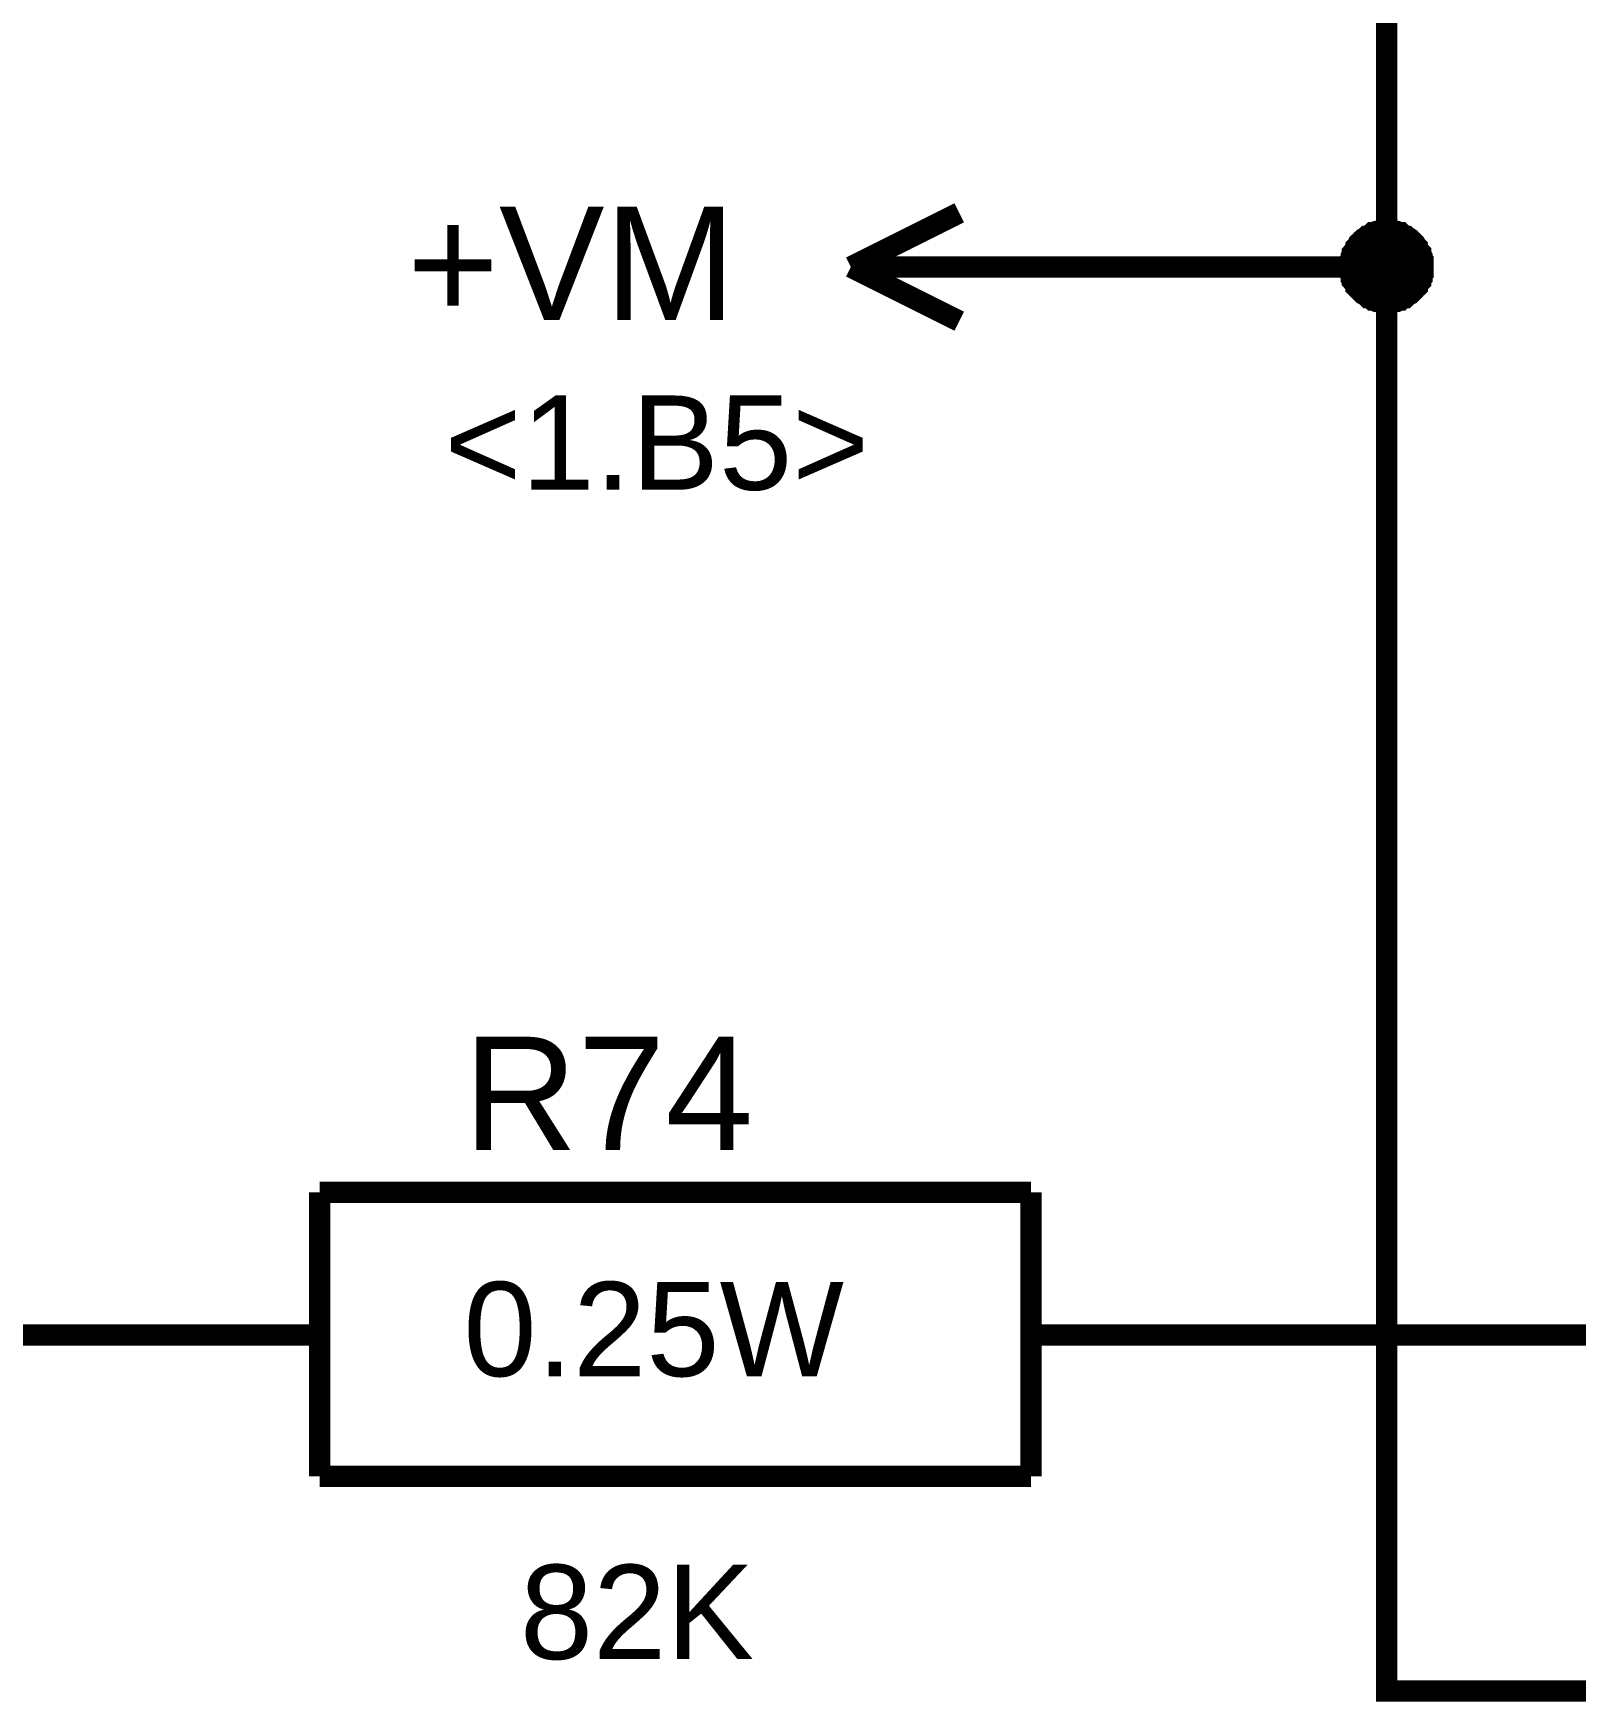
# Model space of a CAD drawing. Header units: millimetres. Extents: x -2024 to 917, y -725 to 13.
# Drawn here: x -1528.13 to -1506.45, y -411.83 to -388.39 of the extents above; entities that cross this region are included whole.
import ezdxf

# ---------------------------------------------------------------- set-up
doc = ezdxf.new("R2010")
doc.units = ezdxf.units.MM
doc.styles.get("Standard").update_dxf_attribs({"font": 'arial.ttf'})

msp = doc.modelspace()

# ---------------------------------------------------------------- linework, layer by layer
at = {"color": 7}
for points, const_width in [([(-1501.613, -411.676), (-1509.11, -411.676), (-1509.11, -391.673), (-1509.11, -384.172), (-1501.613, -384.172)], 0.3), ([(-1516.641, -391.673), (-1515.118, -390.912)], 0.3), ([(-1509.623, -391.673), (-1509.623, -391.64), (-1509.623, -391.624), (-1509.623, -391.591), (-1509.607, -391.574), (-1509.607, -391.541), (-1509.607, -391.524), (-1509.59, -391.491), (-1509.59, -391.475), (-1509.574, -391.458), (-1509.557, -391.425), (-1509.541, -391.408), (-1509.541, -391.392), (-1509.524, -391.375), (-1509.508, -391.342), (-1509.491, -391.326), (-1509.474, -391.309), (-1509.458, -391.292), (-1509.441, -391.276), (-1509.408, -391.259), (-1509.392, -391.243), (-1509.375, -391.243), (-1509.359, -391.226), (-1509.326, -391.21), (-1509.309, -391.193), (-1509.292, -391.193), (-1509.259, -391.177), (-1509.243, -391.177), (-1509.21, -391.177), (-1509.193, -391.16), (-1509.16, -391.16), (-1509.143, -391.16), (-1509.11, -391.16)], 0.3), ([(-1509.623, -391.673), (-1509.623, -391.64), (-1509.623, -391.624), (-1509.623, -391.591), (-1509.607, -391.574), (-1509.607, -391.541), (-1509.607, -391.524), (-1509.59, -391.491), (-1509.59, -391.475), (-1509.574, -391.458), (-1509.557, -391.425), (-1509.541, -391.408), (-1509.541, -391.392), (-1509.524, -391.375), (-1509.508, -391.342), (-1509.491, -391.326), (-1509.474, -391.309), (-1509.458, -391.292), (-1509.441, -391.276), (-1509.408, -391.259), (-1509.392, -391.243), (-1509.375, -391.243), (-1509.359, -391.226), (-1509.326, -391.21), (-1509.309, -391.193), (-1509.292, -391.193), (-1509.259, -391.177), (-1509.243, -391.177), (-1509.21, -391.177), (-1509.193, -391.16), (-1509.16, -391.16), (-1509.143, -391.16), (-1509.11, -391.16)], 0.3), ([(-1509.623, -391.673), (-1509.623, -391.64), (-1509.623, -391.624), (-1509.623, -391.591), (-1509.607, -391.574), (-1509.607, -391.541), (-1509.607, -391.524), (-1509.59, -391.491), (-1509.59, -391.475), (-1509.574, -391.458), (-1509.557, -391.425), (-1509.541, -391.408), (-1509.541, -391.392), (-1509.524, -391.375), (-1509.508, -391.342), (-1509.491, -391.326), (-1509.474, -391.309), (-1509.458, -391.292), (-1509.441, -391.276), (-1509.408, -391.259), (-1509.392, -391.243), (-1509.375, -391.243), (-1509.359, -391.226), (-1509.326, -391.21), (-1509.309, -391.193), (-1509.292, -391.193), (-1509.259, -391.177), (-1509.243, -391.177), (-1509.21, -391.177), (-1509.193, -391.16), (-1509.16, -391.16), (-1509.143, -391.16), (-1509.11, -391.16)], 0.3), ([(-1509.623, -391.673), (-1509.623, -391.64), (-1509.623, -391.624), (-1509.623, -391.591), (-1509.607, -391.574), (-1509.607, -391.541), (-1509.607, -391.524), (-1509.59, -391.491), (-1509.59, -391.475), (-1509.574, -391.458), (-1509.557, -391.425), (-1509.541, -391.408), (-1509.541, -391.392), (-1509.524, -391.375), (-1509.508, -391.342), (-1509.491, -391.326), (-1509.474, -391.309), (-1509.458, -391.292), (-1509.441, -391.276), (-1509.408, -391.259), (-1509.392, -391.243), (-1509.375, -391.243), (-1509.359, -391.226), (-1509.326, -391.21), (-1509.309, -391.193), (-1509.292, -391.193), (-1509.259, -391.177), (-1509.243, -391.177), (-1509.21, -391.177), (-1509.193, -391.16), (-1509.16, -391.16), (-1509.143, -391.16), (-1509.11, -391.16)], 0.3), ([(-1509.623, -391.673), (-1509.623, -391.64), (-1509.623, -391.624), (-1509.623, -391.591), (-1509.607, -391.574), (-1509.607, -391.541), (-1509.607, -391.524), (-1509.59, -391.491), (-1509.59, -391.475), (-1509.574, -391.458), (-1509.557, -391.425), (-1509.541, -391.408), (-1509.541, -391.392), (-1509.524, -391.375), (-1509.508, -391.342), (-1509.491, -391.326), (-1509.474, -391.309), (-1509.458, -391.292), (-1509.441, -391.276), (-1509.408, -391.259), (-1509.392, -391.243), (-1509.375, -391.243), (-1509.359, -391.226), (-1509.326, -391.21), (-1509.309, -391.193), (-1509.292, -391.193), (-1509.259, -391.177), (-1509.243, -391.177), (-1509.21, -391.177), (-1509.193, -391.16), (-1509.16, -391.16), (-1509.143, -391.16), (-1509.11, -391.16)], 0.0991), ([(-1509.623, -391.673), (-1509.623, -391.64), (-1509.623, -391.624), (-1509.623, -391.591), (-1509.607, -391.574), (-1509.607, -391.541), (-1509.607, -391.524), (-1509.59, -391.491), (-1509.59, -391.475), (-1509.574, -391.458), (-1509.557, -391.425), (-1509.541, -391.408), (-1509.541, -391.392), (-1509.524, -391.375), (-1509.508, -391.342), (-1509.491, -391.326), (-1509.474, -391.309), (-1509.458, -391.292), (-1509.441, -391.276), (-1509.408, -391.259), (-1509.392, -391.243), (-1509.375, -391.243), (-1509.359, -391.226), (-1509.326, -391.21), (-1509.309, -391.193), (-1509.292, -391.193), (-1509.259, -391.177), (-1509.243, -391.177), (-1509.21, -391.177), (-1509.193, -391.16), (-1509.16, -391.16), (-1509.143, -391.16), (-1509.11, -391.16)], 0.0991), ([(-1509.623, -391.673), (-1509.623, -391.64), (-1509.623, -391.624), (-1509.623, -391.591), (-1509.607, -391.574), (-1509.607, -391.541), (-1509.607, -391.524), (-1509.59, -391.491), (-1509.59, -391.475), (-1509.574, -391.458), (-1509.557, -391.425), (-1509.541, -391.408), (-1509.541, -391.392), (-1509.524, -391.375), (-1509.508, -391.342), (-1509.491, -391.326), (-1509.474, -391.309), (-1509.458, -391.292), (-1509.441, -391.276), (-1509.408, -391.259), (-1509.392, -391.243), (-1509.375, -391.243), (-1509.359, -391.226), (-1509.326, -391.21), (-1509.309, -391.193), (-1509.292, -391.193), (-1509.259, -391.177), (-1509.243, -391.177), (-1509.21, -391.177), (-1509.193, -391.16), (-1509.16, -391.16), (-1509.143, -391.16), (-1509.11, -391.16)], 0.0991), ([(-1509.623, -391.673), (-1509.623, -391.64), (-1509.623, -391.624), (-1509.623, -391.591), (-1509.607, -391.574), (-1509.607, -391.541), (-1509.607, -391.524), (-1509.59, -391.491), (-1509.59, -391.475), (-1509.574, -391.458), (-1509.557, -391.425), (-1509.541, -391.408), (-1509.541, -391.392), (-1509.524, -391.375), (-1509.508, -391.342), (-1509.491, -391.326), (-1509.474, -391.309), (-1509.458, -391.292), (-1509.441, -391.276), (-1509.408, -391.259), (-1509.392, -391.243), (-1509.375, -391.243), (-1509.359, -391.226), (-1509.326, -391.21), (-1509.309, -391.193), (-1509.292, -391.193), (-1509.259, -391.177), (-1509.243, -391.177), (-1509.21, -391.177), (-1509.193, -391.16), (-1509.16, -391.16), (-1509.143, -391.16), (-1509.11, -391.16)], 0.0991), ([(-1509.11, -391.16), (-1509.11, -391.16)], 0.3), ([(-1509.11, -391.16), (-1509.077, -391.16), (-1509.061, -391.16), (-1509.028, -391.16), (-1509.011, -391.177), (-1508.978, -391.177), (-1508.961, -391.177), (-1508.928, -391.193), (-1508.912, -391.193), (-1508.895, -391.21), (-1508.862, -391.226), (-1508.846, -391.243), (-1508.829, -391.243), (-1508.812, -391.259), (-1508.779, -391.276), (-1508.763, -391.292), (-1508.746, -391.309), (-1508.73, -391.326), (-1508.713, -391.342), (-1508.697, -391.375), (-1508.68, -391.392), (-1508.68, -391.408), (-1508.663, -391.425), (-1508.647, -391.458), (-1508.63, -391.475), (-1508.63, -391.491), (-1508.614, -391.524), (-1508.614, -391.541), (-1508.614, -391.574), (-1508.597, -391.591), (-1508.597, -391.624), (-1508.597, -391.64), (-1508.597, -391.673)], 0.3), ([(-1509.11, -391.16), (-1509.11, -391.16)], 0.3), ([(-1509.11, -391.16), (-1509.077, -391.16), (-1509.061, -391.16), (-1509.028, -391.16), (-1509.011, -391.177), (-1508.978, -391.177), (-1508.961, -391.177), (-1508.928, -391.193), (-1508.912, -391.193), (-1508.895, -391.21), (-1508.862, -391.226), (-1508.846, -391.243), (-1508.829, -391.243), (-1508.812, -391.259), (-1508.779, -391.276), (-1508.763, -391.292), (-1508.746, -391.309), (-1508.73, -391.326), (-1508.713, -391.342), (-1508.697, -391.375), (-1508.68, -391.392), (-1508.68, -391.408), (-1508.663, -391.425), (-1508.647, -391.458), (-1508.63, -391.475), (-1508.63, -391.491), (-1508.614, -391.524), (-1508.614, -391.541), (-1508.614, -391.574), (-1508.597, -391.591), (-1508.597, -391.624), (-1508.597, -391.64), (-1508.597, -391.673)], 0.3), ([(-1509.11, -391.16), (-1509.11, -391.16)], 0.3), ([(-1509.11, -391.16), (-1509.077, -391.16), (-1509.061, -391.16), (-1509.028, -391.16), (-1509.011, -391.177), (-1508.978, -391.177), (-1508.961, -391.177), (-1508.928, -391.193), (-1508.912, -391.193), (-1508.895, -391.21), (-1508.862, -391.226), (-1508.846, -391.243), (-1508.829, -391.243), (-1508.812, -391.259), (-1508.779, -391.276), (-1508.763, -391.292), (-1508.746, -391.309), (-1508.73, -391.326), (-1508.713, -391.342), (-1508.697, -391.375), (-1508.68, -391.392), (-1508.68, -391.408), (-1508.663, -391.425), (-1508.647, -391.458), (-1508.63, -391.475), (-1508.63, -391.491), (-1508.614, -391.524), (-1508.614, -391.541), (-1508.614, -391.574), (-1508.597, -391.591), (-1508.597, -391.624), (-1508.597, -391.64), (-1508.597, -391.673)], 0.3), ([(-1509.11, -391.16), (-1509.11, -391.16)], 0.3), ([(-1509.11, -391.16), (-1509.077, -391.16), (-1509.061, -391.16), (-1509.028, -391.16), (-1509.011, -391.177), (-1508.978, -391.177), (-1508.961, -391.177), (-1508.928, -391.193), (-1508.912, -391.193), (-1508.895, -391.21), (-1508.862, -391.226), (-1508.846, -391.243), (-1508.829, -391.243), (-1508.812, -391.259), (-1508.779, -391.276), (-1508.763, -391.292), (-1508.746, -391.309), (-1508.73, -391.326), (-1508.713, -391.342), (-1508.697, -391.375), (-1508.68, -391.392), (-1508.68, -391.408), (-1508.663, -391.425), (-1508.647, -391.458), (-1508.63, -391.475), (-1508.63, -391.491), (-1508.614, -391.524), (-1508.614, -391.541), (-1508.614, -391.574), (-1508.597, -391.591), (-1508.597, -391.624), (-1508.597, -391.64), (-1508.597, -391.673)], 0.3), ([(-1509.11, -391.16), (-1509.11, -391.16)], 0.0991), ([(-1509.11, -391.16), (-1509.077, -391.16), (-1509.061, -391.16), (-1509.028, -391.16), (-1509.011, -391.177), (-1508.978, -391.177), (-1508.961, -391.177), (-1508.928, -391.193), (-1508.912, -391.193), (-1508.895, -391.21), (-1508.862, -391.226), (-1508.846, -391.243), (-1508.829, -391.243), (-1508.812, -391.259), (-1508.779, -391.276), (-1508.763, -391.292), (-1508.746, -391.309), (-1508.73, -391.326), (-1508.713, -391.342), (-1508.697, -391.375), (-1508.68, -391.392), (-1508.68, -391.408), (-1508.663, -391.425), (-1508.647, -391.458), (-1508.63, -391.475), (-1508.63, -391.491), (-1508.614, -391.524), (-1508.614, -391.541), (-1508.614, -391.574), (-1508.597, -391.591), (-1508.597, -391.624), (-1508.597, -391.64), (-1508.597, -391.673)], 0.0991), ([(-1509.11, -391.16), (-1509.11, -391.16)], 0.0991), ([(-1509.11, -391.16), (-1509.077, -391.16), (-1509.061, -391.16), (-1509.028, -391.16), (-1509.011, -391.177), (-1508.978, -391.177), (-1508.961, -391.177), (-1508.928, -391.193), (-1508.912, -391.193), (-1508.895, -391.21), (-1508.862, -391.226), (-1508.846, -391.243), (-1508.829, -391.243), (-1508.812, -391.259), (-1508.779, -391.276), (-1508.763, -391.292), (-1508.746, -391.309), (-1508.73, -391.326), (-1508.713, -391.342), (-1508.697, -391.375), (-1508.68, -391.392), (-1508.68, -391.408), (-1508.663, -391.425), (-1508.647, -391.458), (-1508.63, -391.475), (-1508.63, -391.491), (-1508.614, -391.524), (-1508.614, -391.541), (-1508.614, -391.574), (-1508.597, -391.591), (-1508.597, -391.624), (-1508.597, -391.64), (-1508.597, -391.673)], 0.0991), ([(-1509.11, -391.16), (-1509.11, -391.16)], 0.0991), ([(-1509.11, -391.16), (-1509.077, -391.16), (-1509.061, -391.16), (-1509.028, -391.16), (-1509.011, -391.177), (-1508.978, -391.177), (-1508.961, -391.177), (-1508.928, -391.193), (-1508.912, -391.193), (-1508.895, -391.21), (-1508.862, -391.226), (-1508.846, -391.243), (-1508.829, -391.243), (-1508.812, -391.259), (-1508.779, -391.276), (-1508.763, -391.292), (-1508.746, -391.309), (-1508.73, -391.326), (-1508.713, -391.342), (-1508.697, -391.375), (-1508.68, -391.392), (-1508.68, -391.408), (-1508.663, -391.425), (-1508.647, -391.458), (-1508.63, -391.475), (-1508.63, -391.491), (-1508.614, -391.524), (-1508.614, -391.541), (-1508.614, -391.574), (-1508.597, -391.591), (-1508.597, -391.624), (-1508.597, -391.64), (-1508.597, -391.673)], 0.0991), ([(-1509.11, -391.16), (-1509.11, -391.16)], 0.0991), ([(-1509.11, -391.16), (-1509.077, -391.16), (-1509.061, -391.16), (-1509.028, -391.16), (-1509.011, -391.177), (-1508.978, -391.177), (-1508.961, -391.177), (-1508.928, -391.193), (-1508.912, -391.193), (-1508.895, -391.21), (-1508.862, -391.226), (-1508.846, -391.243), (-1508.829, -391.243), (-1508.812, -391.259), (-1508.779, -391.276), (-1508.763, -391.292), (-1508.746, -391.309), (-1508.73, -391.326), (-1508.713, -391.342), (-1508.697, -391.375), (-1508.68, -391.392), (-1508.68, -391.408), (-1508.663, -391.425), (-1508.647, -391.458), (-1508.63, -391.475), (-1508.63, -391.491), (-1508.614, -391.524), (-1508.614, -391.541), (-1508.614, -391.574), (-1508.597, -391.591), (-1508.597, -391.624), (-1508.597, -391.64), (-1508.597, -391.673)], 0.0991), ([(-1529.104, -391.673), (-1529.104, -406.676), (-1526.605, -406.676)], 0.3), ([(-1516.641, -391.673), (-1515.118, -392.435)], 0.3), ([(-1514.109, -391.673), (-1516.641, -391.673)], 0.3), ([(-1514.109, -391.673), (-1509.11, -391.673)], 0.3), ([(-1509.11, -392.17), (-1509.143, -392.17), (-1509.16, -392.17), (-1509.193, -392.17), (-1509.21, -392.154), (-1509.243, -392.154), (-1509.259, -392.154), (-1509.292, -392.137), (-1509.309, -392.137), (-1509.326, -392.12), (-1509.359, -392.104), (-1509.375, -392.104), (-1509.392, -392.087), (-1509.408, -392.071), (-1509.441, -392.054), (-1509.458, -392.038), (-1509.474, -392.021), (-1509.491, -392.005), (-1509.508, -391.988), (-1509.524, -391.971), (-1509.541, -391.955), (-1509.541, -391.938), (-1509.557, -391.905), (-1509.574, -391.889), (-1509.59, -391.872), (-1509.59, -391.839), (-1509.607, -391.822), (-1509.607, -391.806), (-1509.607, -391.773), (-1509.623, -391.756), (-1509.623, -391.723), (-1509.623, -391.706), (-1509.623, -391.673)], 0.3), ([(-1509.623, -391.673), (-1509.623, -391.673)], 0.3), ([(-1509.11, -392.17), (-1509.143, -392.17), (-1509.16, -392.17), (-1509.193, -392.17), (-1509.21, -392.154), (-1509.243, -392.154), (-1509.259, -392.154), (-1509.292, -392.137), (-1509.309, -392.137), (-1509.326, -392.12), (-1509.359, -392.104), (-1509.375, -392.104), (-1509.392, -392.087), (-1509.408, -392.071), (-1509.441, -392.054), (-1509.458, -392.038), (-1509.474, -392.021), (-1509.491, -392.005), (-1509.508, -391.988), (-1509.524, -391.971), (-1509.541, -391.955), (-1509.541, -391.938), (-1509.557, -391.905), (-1509.574, -391.889), (-1509.59, -391.872), (-1509.59, -391.839), (-1509.607, -391.822), (-1509.607, -391.806), (-1509.607, -391.773), (-1509.623, -391.756), (-1509.623, -391.723), (-1509.623, -391.706), (-1509.623, -391.673)], 0.3), ([(-1509.623, -391.673), (-1509.623, -391.673)], 0.3), ([(-1509.11, -392.17), (-1509.143, -392.17), (-1509.16, -392.17), (-1509.193, -392.17), (-1509.21, -392.154), (-1509.243, -392.154), (-1509.259, -392.154), (-1509.292, -392.137), (-1509.309, -392.137), (-1509.326, -392.12), (-1509.359, -392.104), (-1509.375, -392.104), (-1509.392, -392.087), (-1509.408, -392.071), (-1509.441, -392.054), (-1509.458, -392.038), (-1509.474, -392.021), (-1509.491, -392.005), (-1509.508, -391.988), (-1509.524, -391.971), (-1509.541, -391.955), (-1509.541, -391.938), (-1509.557, -391.905), (-1509.574, -391.889), (-1509.59, -391.872), (-1509.59, -391.839), (-1509.607, -391.822), (-1509.607, -391.806), (-1509.607, -391.773), (-1509.623, -391.756), (-1509.623, -391.723), (-1509.623, -391.706), (-1509.623, -391.673)], 0.3), ([(-1509.623, -391.673), (-1509.623, -391.673)], 0.3), ([(-1509.11, -392.17), (-1509.143, -392.17), (-1509.16, -392.17), (-1509.193, -392.17), (-1509.21, -392.154), (-1509.243, -392.154), (-1509.259, -392.154), (-1509.292, -392.137), (-1509.309, -392.137), (-1509.326, -392.12), (-1509.359, -392.104), (-1509.375, -392.104), (-1509.392, -392.087), (-1509.408, -392.071), (-1509.441, -392.054), (-1509.458, -392.038), (-1509.474, -392.021), (-1509.491, -392.005), (-1509.508, -391.988), (-1509.524, -391.971), (-1509.541, -391.955), (-1509.541, -391.938), (-1509.557, -391.905), (-1509.574, -391.889), (-1509.59, -391.872), (-1509.59, -391.839), (-1509.607, -391.822), (-1509.607, -391.806), (-1509.607, -391.773), (-1509.623, -391.756), (-1509.623, -391.723), (-1509.623, -391.706), (-1509.623, -391.673)], 0.3), ([(-1509.623, -391.673), (-1509.623, -391.673)], 0.3), ([(-1508.597, -391.673), (-1508.597, -391.706), (-1508.597, -391.723), (-1508.597, -391.756), (-1508.614, -391.773), (-1508.614, -391.806), (-1508.614, -391.822), (-1508.63, -391.839), (-1508.63, -391.872), (-1508.647, -391.889), (-1508.663, -391.905), (-1508.68, -391.938), (-1508.68, -391.955), (-1508.697, -391.971), (-1508.713, -391.988), (-1508.73, -392.005), (-1508.746, -392.021), (-1508.763, -392.038), (-1508.779, -392.054), (-1508.812, -392.071), (-1508.829, -392.087), (-1508.846, -392.104), (-1508.862, -392.104), (-1508.895, -392.12), (-1508.912, -392.137), (-1508.928, -392.137), (-1508.961, -392.154), (-1508.978, -392.154), (-1509.011, -392.154), (-1509.028, -392.17), (-1509.061, -392.17), (-1509.077, -392.17), (-1509.11, -392.17)], 0.3), ([(-1508.597, -391.673), (-1508.597, -391.706), (-1508.597, -391.723), (-1508.597, -391.756), (-1508.614, -391.773), (-1508.614, -391.806), (-1508.614, -391.822), (-1508.63, -391.839), (-1508.63, -391.872), (-1508.647, -391.889), (-1508.663, -391.905), (-1508.68, -391.938), (-1508.68, -391.955), (-1508.697, -391.971), (-1508.713, -391.988), (-1508.73, -392.005), (-1508.746, -392.021), (-1508.763, -392.038), (-1508.779, -392.054), (-1508.812, -392.071), (-1508.829, -392.087), (-1508.846, -392.104), (-1508.862, -392.104), (-1508.895, -392.12), (-1508.912, -392.137), (-1508.928, -392.137), (-1508.961, -392.154), (-1508.978, -392.154), (-1509.011, -392.154), (-1509.028, -392.17), (-1509.061, -392.17), (-1509.077, -392.17), (-1509.11, -392.17)], 0.3), ([(-1508.597, -391.673), (-1508.597, -391.706), (-1508.597, -391.723), (-1508.597, -391.756), (-1508.614, -391.773), (-1508.614, -391.806), (-1508.614, -391.822), (-1508.63, -391.839), (-1508.63, -391.872), (-1508.647, -391.889), (-1508.663, -391.905), (-1508.68, -391.938), (-1508.68, -391.955), (-1508.697, -391.971), (-1508.713, -391.988), (-1508.73, -392.005), (-1508.746, -392.021), (-1508.763, -392.038), (-1508.779, -392.054), (-1508.812, -392.071), (-1508.829, -392.087), (-1508.846, -392.104), (-1508.862, -392.104), (-1508.895, -392.12), (-1508.912, -392.137), (-1508.928, -392.137), (-1508.961, -392.154), (-1508.978, -392.154), (-1509.011, -392.154), (-1509.028, -392.17), (-1509.061, -392.17), (-1509.077, -392.17), (-1509.11, -392.17)], 0.3), ([(-1508.597, -391.673), (-1508.597, -391.706), (-1508.597, -391.723), (-1508.597, -391.756), (-1508.614, -391.773), (-1508.614, -391.806), (-1508.614, -391.822), (-1508.63, -391.839), (-1508.63, -391.872), (-1508.647, -391.889), (-1508.663, -391.905), (-1508.68, -391.938), (-1508.68, -391.955), (-1508.697, -391.971), (-1508.713, -391.988), (-1508.73, -392.005), (-1508.746, -392.021), (-1508.763, -392.038), (-1508.779, -392.054), (-1508.812, -392.071), (-1508.829, -392.087), (-1508.846, -392.104), (-1508.862, -392.104), (-1508.895, -392.12), (-1508.912, -392.137), (-1508.928, -392.137), (-1508.961, -392.154), (-1508.978, -392.154), (-1509.011, -392.154), (-1509.028, -392.17), (-1509.061, -392.17), (-1509.077, -392.17), (-1509.11, -392.17)], 0.3), ([(-1508.597, -391.673), (-1508.597, -391.673), (-1508.597, -391.673), (-1508.597, -391.673), (-1508.597, -391.673), (-1508.597, -391.673), (-1508.597, -391.673), (-1508.597, -391.673), (-1508.597, -391.673), (-1508.597, -391.673), (-1508.597, -391.673), (-1508.597, -391.673), (-1508.597, -391.673), (-1508.597, -391.673), (-1508.597, -391.673), (-1508.597, -391.673), (-1508.597, -391.673), (-1508.597, -391.673), (-1508.597, -391.673), (-1508.597, -391.673), (-1508.597, -391.673), (-1508.597, -391.673), (-1508.597, -391.673), (-1508.597, -391.673), (-1508.597, -391.673), (-1508.597, -391.673), (-1508.597, -391.673), (-1508.597, -391.673), (-1508.597, -391.673), (-1508.597, -391.673), (-1508.597, -391.673), (-1508.597, -391.673), (-1508.597, -391.673)], 0.3), ([(-1508.597, -391.673), (-1508.597, -391.673)], 0.3), ([(-1508.597, -391.673), (-1508.597, -391.673), (-1508.597, -391.673), (-1508.597, -391.673), (-1508.597, -391.673), (-1508.597, -391.673), (-1508.597, -391.673), (-1508.597, -391.673), (-1508.597, -391.673), (-1508.597, -391.673), (-1508.597, -391.673), (-1508.597, -391.673), (-1508.597, -391.673), (-1508.597, -391.673), (-1508.597, -391.673), (-1508.597, -391.673), (-1508.597, -391.673), (-1508.597, -391.673), (-1508.597, -391.673), (-1508.597, -391.673), (-1508.597, -391.673), (-1508.597, -391.673), (-1508.597, -391.673), (-1508.597, -391.673), (-1508.597, -391.673), (-1508.597, -391.673), (-1508.597, -391.673), (-1508.597, -391.673), (-1508.597, -391.673), (-1508.597, -391.673), (-1508.597, -391.673), (-1508.597, -391.673), (-1508.597, -391.673)], 0.3), ([(-1508.597, -391.673), (-1508.597, -391.673)], 0.3), ([(-1508.597, -391.673), (-1508.597, -391.673), (-1508.597, -391.673), (-1508.597, -391.673), (-1508.597, -391.673), (-1508.597, -391.673), (-1508.597, -391.673), (-1508.597, -391.673), (-1508.597, -391.673), (-1508.597, -391.673), (-1508.597, -391.673), (-1508.597, -391.673), (-1508.597, -391.673), (-1508.597, -391.673), (-1508.597, -391.673), (-1508.597, -391.673), (-1508.597, -391.673), (-1508.597, -391.673), (-1508.597, -391.673), (-1508.597, -391.673), (-1508.597, -391.673), (-1508.597, -391.673), (-1508.597, -391.673), (-1508.597, -391.673), (-1508.597, -391.673), (-1508.597, -391.673), (-1508.597, -391.673), (-1508.597, -391.673), (-1508.597, -391.673), (-1508.597, -391.673), (-1508.597, -391.673), (-1508.597, -391.673), (-1508.597, -391.673)], 0.3), ([(-1508.597, -391.673), (-1508.597, -391.673)], 0.3), ([(-1508.597, -391.673), (-1508.597, -391.673), (-1508.597, -391.673), (-1508.597, -391.673), (-1508.597, -391.673), (-1508.597, -391.673), (-1508.597, -391.673), (-1508.597, -391.673), (-1508.597, -391.673), (-1508.597, -391.673), (-1508.597, -391.673), (-1508.597, -391.673), (-1508.597, -391.673), (-1508.597, -391.673), (-1508.597, -391.673), (-1508.597, -391.673), (-1508.597, -391.673), (-1508.597, -391.673), (-1508.597, -391.673), (-1508.597, -391.673), (-1508.597, -391.673), (-1508.597, -391.673), (-1508.597, -391.673), (-1508.597, -391.673), (-1508.597, -391.673), (-1508.597, -391.673), (-1508.597, -391.673), (-1508.597, -391.673), (-1508.597, -391.673), (-1508.597, -391.673), (-1508.597, -391.673), (-1508.597, -391.673), (-1508.597, -391.673)], 0.3), ([(-1508.597, -391.673), (-1508.597, -391.673)], 0.3), ([(-1509.11, -392.17), (-1509.143, -392.17), (-1509.16, -392.17), (-1509.193, -392.17), (-1509.21, -392.154), (-1509.243, -392.154), (-1509.259, -392.154), (-1509.292, -392.137), (-1509.309, -392.137), (-1509.326, -392.12), (-1509.359, -392.104), (-1509.375, -392.104), (-1509.392, -392.087), (-1509.408, -392.071), (-1509.441, -392.054), (-1509.458, -392.038), (-1509.474, -392.021), (-1509.491, -392.005), (-1509.508, -391.988), (-1509.524, -391.971), (-1509.541, -391.955), (-1509.541, -391.938), (-1509.557, -391.905), (-1509.574, -391.889), (-1509.59, -391.872), (-1509.59, -391.839), (-1509.607, -391.822), (-1509.607, -391.806), (-1509.607, -391.773), (-1509.623, -391.756), (-1509.623, -391.723), (-1509.623, -391.706), (-1509.623, -391.673)], 0.0991), ([(-1509.623, -391.673), (-1509.623, -391.673)], 0.0991), ([(-1509.11, -392.17), (-1509.143, -392.17), (-1509.16, -392.17), (-1509.193, -392.17), (-1509.21, -392.154), (-1509.243, -392.154), (-1509.259, -392.154), (-1509.292, -392.137), (-1509.309, -392.137), (-1509.326, -392.12), (-1509.359, -392.104), (-1509.375, -392.104), (-1509.392, -392.087), (-1509.408, -392.071), (-1509.441, -392.054), (-1509.458, -392.038), (-1509.474, -392.021), (-1509.491, -392.005), (-1509.508, -391.988), (-1509.524, -391.971), (-1509.541, -391.955), (-1509.541, -391.938), (-1509.557, -391.905), (-1509.574, -391.889), (-1509.59, -391.872), (-1509.59, -391.839), (-1509.607, -391.822), (-1509.607, -391.806), (-1509.607, -391.773), (-1509.623, -391.756), (-1509.623, -391.723), (-1509.623, -391.706), (-1509.623, -391.673)], 0.0991), ([(-1509.623, -391.673), (-1509.623, -391.673)], 0.0991), ([(-1509.11, -392.17), (-1509.143, -392.17), (-1509.16, -392.17), (-1509.193, -392.17), (-1509.21, -392.154), (-1509.243, -392.154), (-1509.259, -392.154), (-1509.292, -392.137), (-1509.309, -392.137), (-1509.326, -392.12), (-1509.359, -392.104), (-1509.375, -392.104), (-1509.392, -392.087), (-1509.408, -392.071), (-1509.441, -392.054), (-1509.458, -392.038), (-1509.474, -392.021), (-1509.491, -392.005), (-1509.508, -391.988), (-1509.524, -391.971), (-1509.541, -391.955), (-1509.541, -391.938), (-1509.557, -391.905), (-1509.574, -391.889), (-1509.59, -391.872), (-1509.59, -391.839), (-1509.607, -391.822), (-1509.607, -391.806), (-1509.607, -391.773), (-1509.623, -391.756), (-1509.623, -391.723), (-1509.623, -391.706), (-1509.623, -391.673)], 0.0991), ([(-1509.623, -391.673), (-1509.623, -391.673)], 0.0991), ([(-1509.11, -392.17), (-1509.143, -392.17), (-1509.16, -392.17), (-1509.193, -392.17), (-1509.21, -392.154), (-1509.243, -392.154), (-1509.259, -392.154), (-1509.292, -392.137), (-1509.309, -392.137), (-1509.326, -392.12), (-1509.359, -392.104), (-1509.375, -392.104), (-1509.392, -392.087), (-1509.408, -392.071), (-1509.441, -392.054), (-1509.458, -392.038), (-1509.474, -392.021), (-1509.491, -392.005), (-1509.508, -391.988), (-1509.524, -391.971), (-1509.541, -391.955), (-1509.541, -391.938), (-1509.557, -391.905), (-1509.574, -391.889), (-1509.59, -391.872), (-1509.59, -391.839), (-1509.607, -391.822), (-1509.607, -391.806), (-1509.607, -391.773), (-1509.623, -391.756), (-1509.623, -391.723), (-1509.623, -391.706), (-1509.623, -391.673)], 0.0991), ([(-1509.623, -391.673), (-1509.623, -391.673)], 0.0991), ([(-1508.597, -391.673), (-1508.597, -391.706), (-1508.597, -391.723), (-1508.597, -391.756), (-1508.614, -391.773), (-1508.614, -391.806), (-1508.614, -391.822), (-1508.63, -391.839), (-1508.63, -391.872), (-1508.647, -391.889), (-1508.663, -391.905), (-1508.68, -391.938), (-1508.68, -391.955), (-1508.697, -391.971), (-1508.713, -391.988), (-1508.73, -392.005), (-1508.746, -392.021), (-1508.763, -392.038), (-1508.779, -392.054), (-1508.812, -392.071), (-1508.829, -392.087), (-1508.846, -392.104), (-1508.862, -392.104), (-1508.895, -392.12), (-1508.912, -392.137), (-1508.928, -392.137), (-1508.961, -392.154), (-1508.978, -392.154), (-1509.011, -392.154), (-1509.028, -392.17), (-1509.061, -392.17), (-1509.077, -392.17), (-1509.11, -392.17)], 0.0991), ([(-1508.597, -391.673), (-1508.597, -391.706), (-1508.597, -391.723), (-1508.597, -391.756), (-1508.614, -391.773), (-1508.614, -391.806), (-1508.614, -391.822), (-1508.63, -391.839), (-1508.63, -391.872), (-1508.647, -391.889), (-1508.663, -391.905), (-1508.68, -391.938), (-1508.68, -391.955), (-1508.697, -391.971), (-1508.713, -391.988), (-1508.73, -392.005), (-1508.746, -392.021), (-1508.763, -392.038), (-1508.779, -392.054), (-1508.812, -392.071), (-1508.829, -392.087), (-1508.846, -392.104), (-1508.862, -392.104), (-1508.895, -392.12), (-1508.912, -392.137), (-1508.928, -392.137), (-1508.961, -392.154), (-1508.978, -392.154), (-1509.011, -392.154), (-1509.028, -392.17), (-1509.061, -392.17), (-1509.077, -392.17), (-1509.11, -392.17)], 0.0991), ([(-1508.597, -391.673), (-1508.597, -391.706), (-1508.597, -391.723), (-1508.597, -391.756), (-1508.614, -391.773), (-1508.614, -391.806), (-1508.614, -391.822), (-1508.63, -391.839), (-1508.63, -391.872), (-1508.647, -391.889), (-1508.663, -391.905), (-1508.68, -391.938), (-1508.68, -391.955), (-1508.697, -391.971), (-1508.713, -391.988), (-1508.73, -392.005), (-1508.746, -392.021), (-1508.763, -392.038), (-1508.779, -392.054), (-1508.812, -392.071), (-1508.829, -392.087), (-1508.846, -392.104), (-1508.862, -392.104), (-1508.895, -392.12), (-1508.912, -392.137), (-1508.928, -392.137), (-1508.961, -392.154), (-1508.978, -392.154), (-1509.011, -392.154), (-1509.028, -392.17), (-1509.061, -392.17), (-1509.077, -392.17), (-1509.11, -392.17)], 0.0991), ([(-1508.597, -391.673), (-1508.597, -391.706), (-1508.597, -391.723), (-1508.597, -391.756), (-1508.614, -391.773), (-1508.614, -391.806), (-1508.614, -391.822), (-1508.63, -391.839), (-1508.63, -391.872), (-1508.647, -391.889), (-1508.663, -391.905), (-1508.68, -391.938), (-1508.68, -391.955), (-1508.697, -391.971), (-1508.713, -391.988), (-1508.73, -392.005), (-1508.746, -392.021), (-1508.763, -392.038), (-1508.779, -392.054), (-1508.812, -392.071), (-1508.829, -392.087), (-1508.846, -392.104), (-1508.862, -392.104), (-1508.895, -392.12), (-1508.912, -392.137), (-1508.928, -392.137), (-1508.961, -392.154), (-1508.978, -392.154), (-1509.011, -392.154), (-1509.028, -392.17), (-1509.061, -392.17), (-1509.077, -392.17), (-1509.11, -392.17)], 0.0991), ([(-1508.597, -391.673), (-1508.597, -391.673), (-1508.597, -391.673), (-1508.597, -391.673), (-1508.597, -391.673), (-1508.597, -391.673), (-1508.597, -391.673), (-1508.597, -391.673), (-1508.597, -391.673), (-1508.597, -391.673), (-1508.597, -391.673), (-1508.597, -391.673), (-1508.597, -391.673), (-1508.597, -391.673), (-1508.597, -391.673), (-1508.597, -391.673), (-1508.597, -391.673), (-1508.597, -391.673), (-1508.597, -391.673), (-1508.597, -391.673), (-1508.597, -391.673), (-1508.597, -391.673), (-1508.597, -391.673), (-1508.597, -391.673), (-1508.597, -391.673), (-1508.597, -391.673), (-1508.597, -391.673), (-1508.597, -391.673), (-1508.597, -391.673), (-1508.597, -391.673), (-1508.597, -391.673), (-1508.597, -391.673), (-1508.597, -391.673)], 0.0991), ([(-1508.597, -391.673), (-1508.597, -391.673)], 0.0991), ([(-1508.597, -391.673), (-1508.597, -391.673), (-1508.597, -391.673), (-1508.597, -391.673), (-1508.597, -391.673), (-1508.597, -391.673), (-1508.597, -391.673), (-1508.597, -391.673), (-1508.597, -391.673), (-1508.597, -391.673), (-1508.597, -391.673), (-1508.597, -391.673), (-1508.597, -391.673), (-1508.597, -391.673), (-1508.597, -391.673), (-1508.597, -391.673), (-1508.597, -391.673), (-1508.597, -391.673), (-1508.597, -391.673), (-1508.597, -391.673), (-1508.597, -391.673), (-1508.597, -391.673), (-1508.597, -391.673), (-1508.597, -391.673), (-1508.597, -391.673), (-1508.597, -391.673), (-1508.597, -391.673), (-1508.597, -391.673), (-1508.597, -391.673), (-1508.597, -391.673), (-1508.597, -391.673), (-1508.597, -391.673), (-1508.597, -391.673)], 0.0991), ([(-1508.597, -391.673), (-1508.597, -391.673)], 0.0991), ([(-1508.597, -391.673), (-1508.597, -391.673), (-1508.597, -391.673), (-1508.597, -391.673), (-1508.597, -391.673), (-1508.597, -391.673), (-1508.597, -391.673), (-1508.597, -391.673), (-1508.597, -391.673), (-1508.597, -391.673), (-1508.597, -391.673), (-1508.597, -391.673), (-1508.597, -391.673), (-1508.597, -391.673), (-1508.597, -391.673), (-1508.597, -391.673), (-1508.597, -391.673), (-1508.597, -391.673), (-1508.597, -391.673), (-1508.597, -391.673), (-1508.597, -391.673), (-1508.597, -391.673), (-1508.597, -391.673), (-1508.597, -391.673), (-1508.597, -391.673), (-1508.597, -391.673), (-1508.597, -391.673), (-1508.597, -391.673), (-1508.597, -391.673), (-1508.597, -391.673), (-1508.597, -391.673), (-1508.597, -391.673), (-1508.597, -391.673)], 0.0991), ([(-1508.597, -391.673), (-1508.597, -391.673)], 0.0991), ([(-1508.597, -391.673), (-1508.597, -391.673), (-1508.597, -391.673), (-1508.597, -391.673), (-1508.597, -391.673), (-1508.597, -391.673), (-1508.597, -391.673), (-1508.597, -391.673), (-1508.597, -391.673), (-1508.597, -391.673), (-1508.597, -391.673), (-1508.597, -391.673), (-1508.597, -391.673), (-1508.597, -391.673), (-1508.597, -391.673), (-1508.597, -391.673), (-1508.597, -391.673), (-1508.597, -391.673), (-1508.597, -391.673), (-1508.597, -391.673), (-1508.597, -391.673), (-1508.597, -391.673), (-1508.597, -391.673), (-1508.597, -391.673), (-1508.597, -391.673), (-1508.597, -391.673), (-1508.597, -391.673), (-1508.597, -391.673), (-1508.597, -391.673), (-1508.597, -391.673), (-1508.597, -391.673), (-1508.597, -391.673), (-1508.597, -391.673)], 0.0991), ([(-1508.597, -391.673), (-1508.597, -391.673)], 0.0991), ([(-1524.106, -404.672), (-1524.106, -408.663)], 0.3), ([(-1524.106, -404.672), (-1514.109, -404.672)], 0.3), ([(-1514.109, -404.672), (-1514.109, -408.663)], 0.3), ([(-1524.106, -406.676), (-1526.605, -406.676)], 0.3), ([(-1514.109, -406.676), (-1511.61, -406.676)], 0.3), ([(-1501.613, -406.676), (-1504.112, -406.676), (-1511.61, -406.676)], 0.3), ([(-1524.106, -408.663), (-1514.109, -408.663)], 0.3)]:
    msp.add_lwpolyline(points, dxfattribs=dict(at, const_width=const_width))
at = {"color": 7, "const_width": 0.508}
msp.add_lwpolyline([(-1509.352, -391.662, 1), (-1508.844, -391.662, 1)], format="xyb", close=True, dxfattribs=at)

# ---------------------------------------------------------------- texts
at = {"color": 7}
for s, height, p in [('+VM', 1.5897, (-1522.881, -392.418)), ('<1.B5>', 1.3247, (-1522.351, -394.803)), ('R74', 1.5897, (-1522.086, -404.076)), ('0.25W', 1.3247, (-1522.086, -407.255)), ('82K', 1.3247, (-1521.292, -411.229))]:
    msp.add_text(s, height=height, dxfattribs=at).set_placement(p)

doc.saveas('drawing.dxf')
